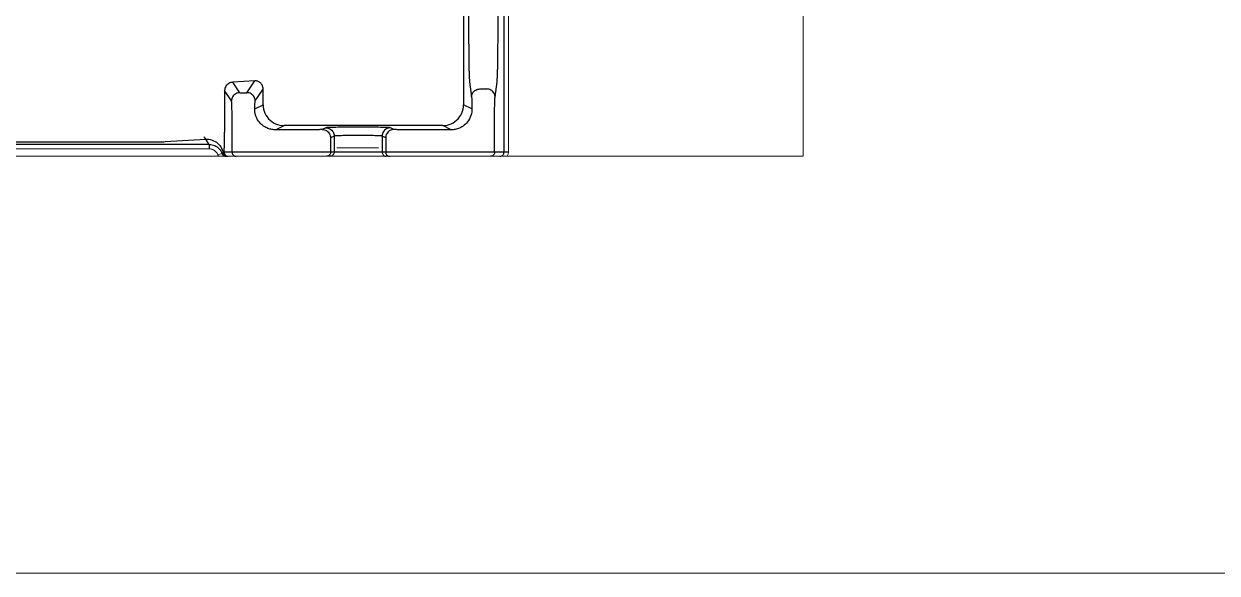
# Model space of a CAD drawing. Header units: millimetres. Extents: x 100 to 940, y 100 to 694.
# Drawn here: x 603.98 to 609.35, y 555.85 to 558.32 of the extents above; entities that cross this region are included whole.
import ezdxf

# ---------------------------------------------------------------- set-up
doc = ezdxf.new("R2010")
doc.units = ezdxf.units.MM
for name, color, linetype, lineweight in [('DTM_CURVE', 7, 'Continuous', 9), ('OUTLINE', 6, 'Continuous', 9), ('PAREDE', 7, 'Continuous', 9)]:
    doc.layers.add(name, color=color, linetype=linetype, lineweight=lineweight)

msp = doc.modelspace()

# ---------------------------------------------------------------- linework, layer by layer
at = {"color": 9, "linetype": 'Continuous'}
for p, q in [((606.1144, 558.1637), (606.1302, 559.7745)), ((605.9696, 559.6136), (605.9839, 558.1599)), ((605.9602, 559.3811), (605.9602, 557.9567)), ((605.9839, 558.1599), (605.984, 558.1521)), ((605.984, 558.1521), (605.9841, 558.1438)), ((605.9841, 558.1438), (605.9842, 558.1354)), ((606.1139, 558.1308), (606.1141, 558.1393)), ((606.1141, 558.1393), (606.1142, 558.1477)), ((606.1142, 558.1477), (606.1143, 558.1559)), ((606.1143, 558.1559), (606.1144, 558.1637)), ((605.9842, 558.1354), (605.9844, 558.127)), ((605.0226, 558.0645), (604.9241, 558.0576)), ((604.9552, 558.0109), (604.9241, 558.0576)), ((604.9868, 558.0109), (605.0226, 558.0645)), ((605.9874, 558.0603), (605.9964, 557.9915)), ((604.8866, 558.0201), (604.8866, 557.8326)), ((604.9177, 557.9735), (604.8866, 558.0201)), ((604.9552, 558.0109), (604.9868, 558.0109)), ((605.0243, 557.9735), (605.06, 558.027)), ((605.06, 557.9567), (605.06, 558.027)), ((606.0339, 558.0277), (606.0644, 558.0277)), ((605.0222, 557.9378), (605.06, 557.9567)), ((605.9982, 557.9377), (605.9602, 557.9567)), ((604.9202, 557.7435), (604.9202, 557.8986)), ((606.0999, 557.7435), (606.0999, 557.919)), ((604.8865, 557.8174), (604.8866, 557.8227)), ((604.8865, 557.8119), (604.8865, 557.8174)), ((604.8866, 557.8278), (604.8866, 557.8326)), ((604.8866, 557.8227), (604.8866, 557.8278)), ((605.1156, 557.844), (605.1537, 557.863)), ((605.8665, 557.863), (605.1537, 557.863)), ((605.3414, 557.8532), (605.3254, 557.8452)), ((605.6478, 557.8452), (605.6319, 557.8532)), ((605.9045, 557.844), (605.717, 557.844)), ((605.9045, 557.844), (605.8665, 557.863)), ((603.8526, 557.7893), (604.5798, 557.7893)), ((604.6203, 557.7906), (604.802, 557.8019)), ((604.7974, 557.8079), (604.7934, 557.8123)), ((604.7986, 557.8067), (604.7974, 557.8079)), ((604.8178, 557.7779), (604.802, 557.8019)), ((604.8178, 557.7779), (604.8178, 557.7583)), ((604.8853, 557.7614), (604.8855, 557.7665)), ((604.8855, 557.7665), (604.8857, 557.7719)), ((604.8857, 557.7719), (604.8858, 557.7774)), ((604.8858, 557.7774), (604.886, 557.7831)), ((604.886, 557.7831), (604.8861, 557.7889)), ((604.8861, 557.7889), (604.8862, 557.7947)), ((604.8862, 557.7947), (604.8863, 557.8005)), ((604.8863, 557.8005), (604.8864, 557.8063)), ((604.8864, 557.8063), (604.8865, 557.8119)), ((605.3789, 557.8157), (605.3629, 557.8077)), ((605.3629, 557.8077), (605.3629, 557.7435)), ((605.3789, 557.8157), (605.3789, 557.7435)), ((605.5944, 557.8157), (605.5944, 557.7435)), ((605.6104, 557.8077), (605.5944, 557.8157)), ((605.6104, 557.8077), (605.6104, 557.7435)), ((606.1617, 557.7435), (604.8844, 557.7435)), ((604.8849, 557.7519), (604.8851, 557.7565)), ((604.8851, 557.7565), (604.8853, 557.7614)), ((604.8999, 557.7251), (604.9031, 557.7248))]:
    msp.add_line(p, q, dxfattribs=at)
at = {"color": 7, "linetype": 'Continuous'}
for p, q in [((606.1421, 557.7435), (606.1421, 558.9578)), ((604.8178, 557.7779), (603.8541, 557.7779))]:
    msp.add_line(p, q, dxfattribs=at)
at = {"color": 9, "linetype": 'Continuous'}
for points in [[(605.9844, 558.127), (605.9846, 558.1185), (605.9847, 558.1144), (605.9848, 558.1103), (605.9849, 558.1064), (605.985, 558.1025), (605.9852, 558.0987), (605.9853, 558.0951), (605.9854, 558.0916), (605.9856, 558.0882), (605.9857, 558.085), (605.9858, 558.082), (605.986, 558.0792), (605.9861, 558.0765), (605.9863, 558.074), (605.9864, 558.0717), (605.9866, 558.0696), (605.9867, 558.0676), (605.9869, 558.0658), (605.987, 558.0642), (605.9871, 558.0627), (605.9873, 558.0614), (605.9874, 558.0603)], [(606.1019, 557.9915), (606.1109, 558.0603), (606.111, 558.0614), (606.1111, 558.0627), (606.1112, 558.0641), (606.1114, 558.0657), (606.1115, 558.0674), (606.1117, 558.0694), (606.1118, 558.0715), (606.112, 558.0737), (606.1121, 558.0762), (606.1123, 558.0788), (606.1124, 558.0817), (606.1125, 558.0847), (606.1127, 558.0878), (606.1128, 558.0911), (606.113, 558.0946), (606.1131, 558.0982), (606.1132, 558.102), (606.1133, 558.1059), (606.1134, 558.1098), (606.1136, 558.1139), (606.1137, 558.118), (606.1138, 558.1223), (606.1139, 558.1265), (606.1139, 558.1308)], [(604.9241, 558.0576), (604.9192, 558.0572), (604.9144, 558.0563), (604.9098, 558.0547), (604.9054, 558.0525), (604.9013, 558.0498), (604.8976, 558.0466), (604.8944, 558.0429), (604.8917, 558.0388), (604.8895, 558.0344), (604.8879, 558.0298), (604.887, 558.025), (604.8866, 558.0201)], [(605.06, 558.027), (605.0599, 558.0295), (605.0596, 558.0322), (605.0592, 558.0349), (605.0585, 558.0376), (605.0576, 558.0404), (605.0564, 558.0431), (605.055, 558.0458), (605.0534, 558.0483), (605.0516, 558.0508), (605.0496, 558.053), (605.0475, 558.0551), (605.0452, 558.057), (605.0428, 558.0587), (605.0402, 558.0602), (605.0377, 558.0614), (605.0351, 558.0624), (605.0324, 558.0633), (605.0299, 558.0639), (605.0274, 558.0643), (605.0249, 558.0645), (605.0226, 558.0645)], [(604.9552, 558.0109), (604.9503, 558.0106), (604.9455, 558.0096), (604.9409, 558.008), (604.9365, 558.0059), (604.9324, 558.0031), (604.9287, 557.9999), (604.9255, 557.9962), (604.9228, 557.9922), (604.9206, 557.9878), (604.919, 557.9831), (604.918, 557.9783), (604.9177, 557.9735)], [(605.0243, 557.9735), (605.024, 557.9783), (605.023, 557.9831), (605.0214, 557.9878), (605.0193, 557.9922), (605.0165, 557.9962), (605.0133, 557.9999), (605.0096, 558.0031), (605.0055, 558.0059), (605.0012, 558.008), (604.9965, 558.0096), (604.9917, 558.0106), (604.9868, 558.0109)], [(605.9964, 557.9915), (605.9967, 557.9962), (605.9977, 558.0008), (605.9993, 558.0052), (606.0015, 558.0095), (606.0042, 558.0134), (606.0075, 558.017), (606.0111, 558.0201), (606.0152, 558.0227), (606.0196, 558.0248), (606.0242, 558.0264), (606.029, 558.0273), (606.0339, 558.0277)], [(605.9964, 557.9915), (605.9966, 557.9893), (605.9968, 557.9865), (605.997, 557.9833), (605.9972, 557.9794), (605.9974, 557.975), (605.9976, 557.9703), (605.9978, 557.9652), (605.9979, 557.9598), (605.998, 557.9544), (605.9981, 557.9489), (605.9982, 557.9433), (605.9982, 557.9377)], [(606.1019, 557.9915), (606.1015, 557.9962), (606.1005, 558.0008), (606.0989, 558.0052), (606.0968, 558.0095), (606.094, 558.0134), (606.0908, 558.017), (606.0871, 558.0201), (606.0831, 558.0227), (606.0787, 558.0248), (606.0741, 558.0264), (606.0693, 558.0273), (606.0644, 558.0277)], [(606.0999, 557.919), (606.1, 557.9256), (606.1, 557.932), (606.1, 557.9383), (606.1001, 557.9445), (606.1002, 557.9506), (606.1003, 557.9564), (606.1004, 557.962), (606.1006, 557.9672), (606.1007, 557.9721), (606.1009, 557.9765), (606.1011, 557.9805), (606.1013, 557.984), (606.1015, 557.987), (606.1017, 557.9895), (606.1019, 557.9915)], [(604.9202, 557.8986), (604.9202, 557.9047), (604.9202, 557.9107), (604.9201, 557.9167), (604.92, 557.9227), (604.92, 557.9287), (604.9199, 557.9345), (604.9198, 557.94), (604.9196, 557.9452), (604.9195, 557.9501), (604.9193, 557.9546), (604.9191, 557.9587), (604.9189, 557.9624), (604.9188, 557.9655), (604.9185, 557.9681), (604.9183, 557.9702), (604.9181, 557.9718), (604.9179, 557.9729), (604.9177, 557.9735)], [(605.0222, 557.9378), (605.0223, 557.9406), (605.0223, 557.9433), (605.0224, 557.9459), (605.0225, 557.9486), (605.0226, 557.9511), (605.0227, 557.9536), (605.0228, 557.956), (605.0229, 557.9583), (605.023, 557.9604), (605.0231, 557.9624), (605.0232, 557.9643), (605.0233, 557.966), (605.0234, 557.9675), (605.0235, 557.9688), (605.0236, 557.97), (605.0238, 557.9709), (605.0239, 557.9718), (605.024, 557.9724), (605.0241, 557.9729), (605.0242, 557.9733), (605.0243, 557.9735)], [(605.0261, 557.9097), (605.0252, 557.9129), (605.0244, 557.9161), (605.0237, 557.9192), (605.0231, 557.9224), (605.0227, 557.9256), (605.0224, 557.9287), (605.0222, 557.9318), (605.0222, 557.9349), (605.0222, 557.9378)], [(605.06, 557.9567), (605.0605, 557.9469), (605.062, 557.9372), (605.0646, 557.9278), (605.0681, 557.9186), (605.0725, 557.9099), (605.0779, 557.9016), (605.084, 557.894), (605.091, 557.8871), (605.0986, 557.8809), (605.1068, 557.8756), (605.1156, 557.8711), (605.1247, 557.8676), (605.1342, 557.865), (605.1439, 557.8635), (605.1537, 557.863)], [(605.8665, 557.863), (605.8763, 557.8635), (605.886, 557.865), (605.8954, 557.8676), (605.9046, 557.8711), (605.9133, 557.8756), (605.9215, 557.8809), (605.9292, 557.8871), (605.9361, 557.894), (605.9423, 557.9016), (605.9476, 557.9099), (605.9521, 557.9186), (605.9556, 557.9278), (605.9581, 557.9372), (605.9597, 557.9469), (605.9602, 557.9567)], [(605.9982, 557.9377), (605.9982, 557.9354), (605.9982, 557.9331), (605.9981, 557.9309), (605.9979, 557.9287), (605.9977, 557.9265), (605.9974, 557.9243)], [(605.1156, 557.844), (605.1116, 557.844), (605.1075, 557.8443), (605.1033, 557.8448), (605.0991, 557.8454), (605.0947, 557.8463), (605.0903, 557.8474), (605.0857, 557.8488), (605.0811, 557.8505), (605.0764, 557.8525), (605.0716, 557.8549), (605.0668, 557.8576), (605.062, 557.8607), (605.0572, 557.8643), (605.0525, 557.8683), (605.0479, 557.8728), (605.0434, 557.8778), (605.0392, 557.8833), (605.0352, 557.8893), (605.0317, 557.8957), (605.0287, 557.9025), (605.0261, 557.9097)], [(605.9974, 557.9243), (605.9958, 557.9161), (605.9935, 557.9081), (605.9906, 557.9005), (605.9871, 557.8932), (605.983, 557.8864), (605.9786, 557.8801), (605.9738, 557.8744), (605.9687, 557.8693), (605.9635, 557.8648), (605.9583, 557.8608), (605.953, 557.8574), (605.9478, 557.8545), (605.9426, 557.852), (605.9375, 557.8499), (605.9324, 557.8482), (605.9275, 557.8468), (605.9227, 557.8457), (605.918, 557.8449), (605.9134, 557.8444), (605.9089, 557.8441), (605.9045, 557.844)], [(605.3254, 557.8452), (605.3251, 557.8451), (605.3242, 557.845), (605.3227, 557.8449), (605.3207, 557.8448), (605.3182, 557.8447), (605.3152, 557.8446), (605.3115, 557.8445), (605.3074, 557.8444), (605.3028, 557.8443), (605.2977, 557.8442), (605.2923, 557.8442), (605.2866, 557.8441), (605.2807, 557.8441), (605.2745, 557.844), (605.2684, 557.844), (605.2624, 557.844), (605.2564, 557.844), (605.1156, 557.844)], [(605.3254, 557.8452), (605.3303, 557.8449), (605.3351, 557.8439), (605.3398, 557.8424), (605.3442, 557.8402), (605.3482, 557.8375), (605.3519, 557.8342), (605.3552, 557.8305), (605.3579, 557.8265), (605.36, 557.8221), (605.3616, 557.8174), (605.3626, 557.8126), (605.3629, 557.8077)], [(605.6319, 557.8532), (605.6308, 557.8534), (605.6288, 557.8536), (605.6258, 557.8538), (605.6217, 557.8541), (605.6166, 557.8543), (605.6106, 557.8544), (605.6037, 557.8546), (605.5959, 557.8548), (605.5874, 557.8549), (605.5781, 557.8551), (605.5682, 557.8552), (605.5577, 557.8553), (605.5467, 557.8554), (605.5352, 557.8555), (605.5234, 557.8556), (605.5114, 557.8556), (605.4991, 557.8556), (605.4867, 557.8557), (605.4744, 557.8556), (605.462, 557.8556), (605.45, 557.8556), (605.4382, 557.8555), (605.4267, 557.8554), (605.4157, 557.8553), (605.4052, 557.8552), (605.3952, 557.8551), (605.386, 557.8549), (605.3775, 557.8548), (605.3697, 557.8546), (605.3627, 557.8544), (605.3567, 557.8543), (605.3516, 557.8541), (605.3475, 557.8538), (605.3444, 557.8536), (605.3424, 557.8534), (605.3414, 557.8532)], [(605.3414, 557.8532), (605.3463, 557.8529), (605.3511, 557.8519), (605.3557, 557.8503), (605.3601, 557.8482), (605.3642, 557.8454), (605.3679, 557.8422), (605.3711, 557.8385), (605.3739, 557.8344), (605.376, 557.8301), (605.3776, 557.8254), (605.3786, 557.8206), (605.3789, 557.8157)], [(605.5944, 557.8157), (605.5937, 557.8159), (605.5921, 557.8161), (605.5898, 557.8164), (605.5868, 557.8166), (605.583, 557.8168), (605.5785, 557.8169), (605.5734, 557.8171), (605.5676, 557.8173), (605.5613, 557.8175), (605.5544, 557.8176), (605.5471, 557.8177), (605.5393, 557.8178), (605.5311, 557.8179), (605.5226, 557.818), (605.5139, 557.8181), (605.5049, 557.8181), (605.4958, 557.8181), (605.4867, 557.8182), (605.4775, 557.8181), (605.4684, 557.8181), (605.4595, 557.8181), (605.4507, 557.818), (605.4422, 557.8179), (605.434, 557.8178), (605.4263, 557.8177), (605.4189, 557.8176), (605.412, 557.8175), (605.4057, 557.8173), (605.3999, 557.8171), (605.3948, 557.8169), (605.3903, 557.8168), (605.3865, 557.8166), (605.3834, 557.8164), (605.3811, 557.8161), (605.3796, 557.8159), (605.3789, 557.8157)], [(605.6319, 557.8532), (605.627, 557.8529), (605.6222, 557.8519), (605.6175, 557.8503), (605.6131, 557.8482), (605.609, 557.8454), (605.6054, 557.8422), (605.6021, 557.8385), (605.5994, 557.8344), (605.5972, 557.8301), (605.5957, 557.8254), (605.5947, 557.8206), (605.5944, 557.8157)], [(605.6478, 557.8452), (605.6429, 557.8449), (605.6381, 557.8439), (605.6335, 557.8424), (605.6291, 557.8402), (605.625, 557.8375), (605.6213, 557.8342), (605.6181, 557.8305), (605.6154, 557.8265), (605.6132, 557.8221), (605.6116, 557.8174), (605.6107, 557.8126), (605.6104, 557.8077)], [(605.717, 557.844), (605.7111, 557.844), (605.7052, 557.844), (605.6992, 557.844), (605.6931, 557.8441), (605.6872, 557.8441), (605.6816, 557.8442), (605.6761, 557.8442), (605.671, 557.8443), (605.6664, 557.8444), (605.6621, 557.8445), (605.6584, 557.8446), (605.6553, 557.8447), (605.6527, 557.8448), (605.6507, 557.8449), (605.6492, 557.845), (605.6482, 557.8451), (605.6478, 557.8452)], [(604.5798, 557.7893), (604.5866, 557.7894), (604.5934, 557.7895), (604.6002, 557.7896), (604.6069, 557.7899), (604.6136, 557.7902), (604.6203, 557.7906)], [(604.802, 557.8019), (604.802, 557.8022), (604.8019, 557.8024), (604.8018, 557.8027), (604.8016, 557.803), (604.8014, 557.8034), (604.8011, 557.8037), (604.8008, 557.8042), (604.8004, 557.8046), (604.8, 557.8051), (604.7996, 557.8056), (604.7991, 557.8061), (604.7986, 557.8067)], [(604.802, 557.8019), (604.8093, 557.8019), (604.8165, 557.8012), (604.8236, 557.7998), (604.8305, 557.7977), (604.8372, 557.795), (604.8436, 557.7917), (604.8497, 557.7878), (604.8553, 557.7833), (604.8606, 557.7783), (604.8653, 557.7728), (604.8695, 557.7669), (604.8731, 557.7606), (604.8762, 557.7539), (604.8786, 557.7471), (604.8803, 557.74)], [(604.8804, 557.74), (604.8798, 557.7398), (604.8794, 557.7396), (604.8789, 557.7394), (604.8784, 557.7392), (604.878, 557.739), (604.8775, 557.7388), (604.8771, 557.7385), (604.8766, 557.7383), (604.8762, 557.7381), (604.8757, 557.7379), (604.8753, 557.7377), (604.8749, 557.7374)], [(604.8803, 557.74), (604.8811, 557.7372), (604.8823, 557.7346), (604.8838, 557.7322), (604.8857, 557.73), (604.8879, 557.7282), (604.8904, 557.7267), (604.8931, 557.7256), (604.8959, 557.725), (604.8987, 557.7248)], [(604.8819, 557.7409), (604.8817, 557.7408), (604.8816, 557.7407), (604.8814, 557.7406), (604.8813, 557.7405), (604.8812, 557.7404), (604.881, 557.7403), (604.8809, 557.7402), (604.8808, 557.7402), (604.8807, 557.7401), (604.8806, 557.7401), (604.8805, 557.74), (604.8804, 557.74)], [(604.8844, 557.7435), (604.8843, 557.7433), (604.8841, 557.743), (604.8839, 557.7428), (604.8837, 557.7426), (604.8835, 557.7423), (604.8833, 557.7421), (604.8831, 557.7419), (604.8829, 557.7418), (604.8828, 557.7416), (604.8826, 557.7414), (604.8824, 557.7413), (604.8822, 557.7411), (604.8819, 557.7409)], [(604.8844, 557.7435), (604.8845, 557.7455), (604.8847, 557.7476), (604.8848, 557.7497), (604.8849, 557.7519)], [(604.8844, 557.7435), (604.8847, 557.7403), (604.8855, 557.7371), (604.8869, 557.7341), (604.8888, 557.7315), (604.8911, 557.7292), (604.8938, 557.7273), (604.8967, 557.7259), (604.8999, 557.7251)], [(604.9202, 557.7435), (604.9205, 557.7403), (604.9213, 557.7371), (604.9227, 557.7341), (604.9246, 557.7315), (604.9269, 557.7292), (604.9296, 557.7273), (604.9325, 557.7259), (604.9357, 557.7251), (604.9389, 557.7248)], [(605.3629, 557.7435), (605.3626, 557.7403), (605.3618, 557.7371), (605.3604, 557.7341), (605.3585, 557.7315), (605.3562, 557.7292), (605.3535, 557.7273), (605.3506, 557.7259), (605.3474, 557.7251), (605.3442, 557.7248)], [(605.3789, 557.7435), (605.3786, 557.7403), (605.3778, 557.7371), (605.3764, 557.7341), (605.3745, 557.7315), (605.3722, 557.7292), (605.3695, 557.7273), (605.3666, 557.7259), (605.3634, 557.7251), (605.3601, 557.7248)], [(605.5944, 557.7435), (605.5947, 557.7403), (605.5955, 557.7371), (605.5969, 557.7341), (605.5988, 557.7315), (605.6011, 557.7292), (605.6037, 557.7273), (605.6067, 557.7259), (605.6099, 557.7251), (605.6131, 557.7248)], [(605.6104, 557.7435), (605.6106, 557.7403), (605.6115, 557.7371), (605.6129, 557.7341), (605.6147, 557.7315), (605.6171, 557.7292), (605.6197, 557.7273), (605.6227, 557.7259), (605.6258, 557.7251), (605.6291, 557.7248)], [(606.0999, 557.7435), (606.0997, 557.7403), (606.0988, 557.7371), (606.0974, 557.7341), (606.0956, 557.7315), (606.0933, 557.7292), (606.0906, 557.7273), (606.0876, 557.7259), (606.0845, 557.7251), (606.0812, 557.7248)]]:
    msp.add_lwpolyline(points, dxfattribs=at)
at = {"color": 7, "linetype": 'Continuous'}
for points in [[(604.8178, 557.7779), (604.8241, 557.7776), (604.8303, 557.7766), (604.8364, 557.775), (604.8422, 557.7728), (604.8478, 557.77), (604.853, 557.7666), (604.8578, 557.7628), (604.8622, 557.7585), (604.8662, 557.7538), (604.8696, 557.7487), (604.8725, 557.7432), (604.8756, 557.7357)], [(604.8756, 557.7357), (604.8764, 557.734), (604.8775, 557.7324), (604.8788, 557.7309), (604.8802, 557.7295), (604.8817, 557.7283), (604.8834, 557.7272), (604.8852, 557.7263), (604.887, 557.7256), (604.8889, 557.7251), (604.8908, 557.7249), (604.8926, 557.7248)], [(606.1233, 557.7248), (606.1258, 557.7249), (606.1282, 557.7254), (606.1305, 557.7262), (606.1327, 557.7273), (606.1347, 557.7287), (606.1366, 557.7303), (606.1382, 557.7321), (606.1395, 557.7341), (606.1406, 557.7362), (606.1414, 557.7386), (606.1419, 557.741), (606.1421, 557.7435)]]:
    msp.add_lwpolyline(points, dxfattribs=at)
at = {"layer": 'DTM_CURVE', "color": 4, "linetype": 'Continuous'}
msp.add_line((605.5788, 557.7623), (605.3913, 557.7623), dxfattribs=at)
at = {"layer": 'OUTLINE'}
for p, q in [((606.1617, 558.9578), (606.1617, 557.7435)), ((604.8178, 557.7583), (603.8541, 557.7583)), ((604.8563, 557.731), (604.8547, 557.7349)), ((604.8749, 557.7374), (604.8563, 557.731)), ((606.1568, 557.7248), (604.8591, 557.7248))]:
    msp.add_line(p, q, dxfattribs=at)
for points in [[(604.8547, 557.7349), (604.8528, 557.7385), (604.8505, 557.742), (604.8478, 557.7452), (604.8448, 557.7481), (604.8415, 557.7507), (604.8379, 557.753), (604.8341, 557.7548), (604.8302, 557.7563), (604.8261, 557.7574), (604.822, 557.758), (604.8178, 557.7583)], [(604.8591, 557.7248), (604.8585, 557.7258), (604.858, 557.7268), (604.8576, 557.7278), (604.8571, 557.7289), (604.8567, 557.7299), (604.8563, 557.731)], [(606.1617, 557.7435), (606.1616, 557.7403), (606.1612, 557.737), (606.1605, 557.7338), (606.1595, 557.7307), (606.1583, 557.7277), (606.1568, 557.7248)]]:
    msp.add_lwpolyline(points, dxfattribs=at)
at = {"layer": 'PAREDE'}
for p, q in [((607.4862, 603.0716), (607.4862, 557.7248)), ((607.4862, 557.7248), (596.2362, 557.7248)), ((594.3612, 555.8498), (672.1737, 555.8498))]:
    msp.add_line(p, q, dxfattribs=at)

doc.saveas('drawing.dxf')
